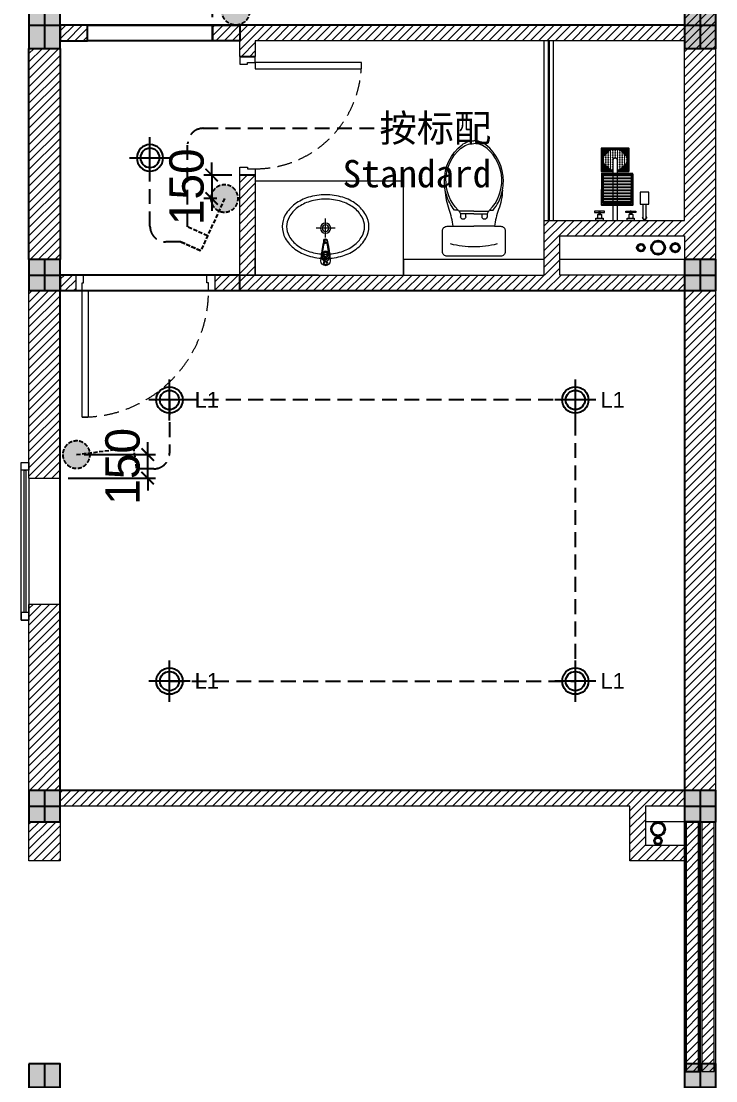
# Model space of a CAD drawing. Header units: inches. Extents: x -315689 to -186947, y -1261464 to -1173043.
# Drawn here: x -254502 to -250052, y -1218673 to -1211889 of the extents above; entities that cross this region are included whole.
import ezdxf

# ---------------------------------------------------------------- set-up
doc = ezdxf.new("R2010")
doc.units = ezdxf.units.IN
doc.header["$LTSCALE"] = 30
doc.header["$MEASUREMENT"] = 0
for name, pattern in [('DASH', [0.35, 0.25, -0.1]), ('HIDDEN', [9.525, 6.35, -3.175]), ('HIDDEN2', [4.7625, 3.175, -1.5875])]:
    doc.linetypes.add(name, pattern=pattern)
doc.layers.get('Defpoints').update_dxf_attribs({"color": 140, "lineweight": 0})
for name, color, linetype, lineweight in [('200mm Colum', 1, 'Continuous', 0), ('200mm Wall', 7, 'Continuous', 20), ('A-WALL', 7, 'Continuous', 0), ('A-WALL-4-20', 252, 'Continuous', 0), ('C-DOOR', 45, 'Continuous', 0), ('D-FURNITURES-COUNTER-CABINET', 40, 'Continuous', 0), ('E-FIXTURES-KITCHEN', 251, 'Continuous', 0), ('floor', 1, 'Continuous', 18), ('Symbol-Template', 251, 'Continuous', 0), ('TEXT2', 7, 'Continuous', 25)]:
    doc.layers.add(name, color=color, linetype=linetype, lineweight=lineweight)
for name, color, linetype in [('Ceiling', 4, 'Continuous'), ('L', 7, 'Continuous'), ('LIGHT', 6, 'Continuous'), ('WALL', 3, 'Continuous')]:
    doc.layers.add(name, color=color, linetype=linetype)
doc.layers.add('FF-开关回路', color=7, linetype='DASH', true_color=0xea0652)
doc.styles.add('Annotative', font='arial.ttf')
doc.styles.add('cordia.shx', font='cordia.shx')
doc.styles.get("Standard").update_dxf_attribs({"font": 'arial.ttf'})
doc.dimstyles.new('ISO 100', dxfattribs={"dimscale": 100, "dimtxt": 2.2, "dimasz": 0.8, "dimexe": 0.5, "dimexo": 0.5, "dimgap": 0.5, "dimtad": 1, "dimdec": 0, "dimzin": 0, "dimdsep": 46, "dimtxsty": 'cordia.shx', "dimblk": 'ARCHTICK', "dimcen": 0.09, "dimclrd": 6, "dimclre": 6, "dimclrt": 256, "dimadec": 0, "dimazin": 0, "dimtfac": 1, "dimtdec": 0, "dimtix": 1, "dimtmove": 2, "dimatfit": 3, "dimfxl": 1, "dimtolj": 1, "dimtzin": 0, "dimarcsym": 0})
pattern_1 = [(45, (21612.12, 5e-09), (-26.5165043, 26.5165043), [])]
pattern_2 = [(45, (21612.12, 35685.453), (-26.5165043, 26.5165043), [])]

# ---------------------------------------------------------------- blocks, each defined once
blk = doc.blocks.new('zhu3')
at = {"lineweight": 25}
blk.add_hatch(color=6, dxfattribs=at).paths.add_polyline_path([(699851.8, -95439.6), (699851.8, -95739.6), (700051.8, -95739.6), (700051.8, -95439.6)])
at = {"color": 6, "lineweight": 25}
for p, q in [((699951.8, -95439.6), (699951.8, -95739.6)), ((699851.8, -95589.6), (700051.8, -95589.6))]:
    blk.add_line(p, q, dxfattribs=at)
blk.add_lwpolyline([(699851.8, -95439.6), (699851.8, -95739.6), (700051.8, -95739.6), (700051.8, -95439.6), (699851.8, -95439.6)], dxfattribs=at)
blk = doc.blocks.new('zhu2')
at = {"lineweight": 25}
blk.add_hatch(color=5, dxfattribs=at).paths.add_polyline_path([(704694, -104492), (704694, -104792), (704894, -104792), (704894, -104492)])
at = {"color": 5, "lineweight": 25}
for p, q in [((704794, -104492), (704794, -104792)), ((704694, -104642), (704894, -104642))]:
    blk.add_line(p, q, dxfattribs=at)
blk.add_lwpolyline([(704694, -104492), (704694, -104792), (704894, -104792), (704894, -104492), (704694, -104492)], dxfattribs=at)
blk = doc.blocks.new('zhu1')
at = {"lineweight": 25}
blk.add_hatch(color=7, dxfattribs=at).paths.add_polyline_path([(703739, -104407), (703739, -104607), (703939, -104607), (703939, -104407)])
at = {"color": 7, "lineweight": 25}
for p, q in [((703839, -104407), (703839, -104607)), ((703739, -104507), (703939, -104507))]:
    blk.add_line(p, q, dxfattribs=at)
blk.add_lwpolyline([(703739, -104407), (703739, -104607), (703939, -104607), (703939, -104407), (703739, -104407)], dxfattribs=at)
blk = doc.blocks.new('jgzhuzjd')
at = {"color": 3, "lineweight": 25}
for name, p in [('zhu2', (-415512.5, 110653)), ('zhu1', (-414557.5, 108918)), ('zhu1', (-414557.5, 105518)), ('zhu3', (-410670.3, 94800.6))]:
    blk.add_blockref(name, p, dxfattribs=at)
blk = doc.blocks.new('200mm Column')
blk.add_point((0, 0))
at = {"color": 1, "linetype": 'ByBlock'}
blk.add_wipeout([(100, -100), (-100, -100), (-100, 100), (100, 100)], dxfattribs=at)
blk = doc.blocks.new('AR-Single-Wood-Door-81cm-100-Frame_Flat-A')
at = {"color": 0}
for points in [[(-445, 0), (-445, -100), (-405, -100), (-405, -50), (-395, -50), (-395, 0), (-405, 0), (-405, 0), (-445, 0)], [(445, 0), (445, -100), (405, -100), (405, -50), (395, -50), (395, 0), (405, 0), (405, 0), (445, 0)], [(-405, -100), (-365, -100), (-365, -910), (-405, -910)]]:
    blk.add_lwpolyline(points, close=True, dxfattribs=at)
at = {"color": 0, "linetype": 'HIDDEN', "ltscale": 0.5}
blk.add_arc((-405, -100), 810, 270, 0, dxfattribs=at)
blk = doc.blocks.new('AR-Single-Wood-Door-68cm-100-Frame_Flat-A')
at = {"color": 0}
for points in [[(-340, 100), (-300, 100), (-300, 780), (-340, 780)], [(-340, 50), (-340, 100), (-380, 100), (-380, 0), (-330, 0), (-330, 50)], [(340, 50), (340, 100), (380, 100), (380, 0), (330, 0), (330, 50)]]:
    blk.add_lwpolyline(points, close=True, dxfattribs=at)
at = {"color": 0, "linetype": 'HIDDEN', "ltscale": 0.5}
blk.add_arc((-340, 100), 680, 0, 90, dxfattribs=at)
blk = doc.blocks.new('AR-Toilet_Flat-A')
at = {"color": 0}
for p, q in [((-307.9, 94), (-291.2, 84.9)), ((-291.2, 52.3), (-291.2, 84.9)), ((-291.2, 84.9), (-273, 84.9)), ((-273, 52.3), (-291.2, 52.3)), ((-291.2, 0), (-291.2, 52.3)), ((-291.2, 0), (-291.2, -52.3)), ((-291.2, -52.3), (-291.2, -84.9)), ((-273, -52.3), (-291.2, -52.3)), ((-307.9, -94), (-291.2, -84.9)), ((-291.2, -84.9), (-273, -84.9))]:
    blk.add_line(p, q, dxfattribs=at)
for points in [[(-499.7, 188.9, 0.230343), (-733.7, 75.9, 0.16845), (-760, 0, 2.883082)], [(-314.7, 101, 0.434217), (-710.1, 84.9, 0.182634), (-741.1, 0, 2.693815)], [(-443.1, 183.3, 0.048023), (-499.7, 188.9, 0.16845)], [(-211.7, -171.7, 0.414214), (-183, -200.5), (-48.8, -200.5, 0.414214), (-20, -171.7), (-20, 0), (-20, 171.7, 0.414214), (-48.8, 200.5), (-183, 200.5, 0.414214), (-211.7, 171.7), (-211.7, 132.4, -0.052345), (-319.1, 158.3, 0.071131), (-443.1, 183.3, 0.160777)], [(-412.5, 175.6, 0.026594), (-443.1, 183.3, 0.16845)], [(-314.7, 123.6, 0.094048), (-412.5, 175.6, 0.16845)], [(-314.7, 101), (-314.7, 123.6, 0.416606)], [(-307.9, 94, 0.008985), (-314.7, 101, 0.182634)], [(-307.9, 0), (-307.9, 94, 0.008985)], [(-211.7, 132.4), (-211.7, 0, 0.414214)], [(-307.9, 0), (-307.9, -94, -0.444938)], [(-211.7, -132.4), (-211.7, 0, -0.414214)], [(-499.7, -188.9, -0.230343), (-733.7, -75.9, -0.16845), (-760, 0, -2.883082)], [(-314.7, -101, -0.434217), (-710.1, -84.9, -0.182634), (-741.1, 0, -2.693815)], [(-443.1, -183.3, 0.071131), (-319.1, -158.3, -0.052345), (-211.7, -132.4), (-211.7, -171.7, 0.414214)], [(-314.7, -123.6, -0.105447), (-425.4, -179.3, -0.16845)], [(-307.9, -94, -0.008985), (-314.7, -101, -0.182634)], [(-314.7, -101), (-314.7, -123.6, -0.416606)], [(-443.1, -183.3, -0.048023), (-499.7, -188.9, -0.16845)], [(-425.4, -179.3, -0.015301), (-443.1, -183.3, -0.16845)]]:
    blk.add_lwpolyline(points, format="xyb", dxfattribs=at)
for centre, radius, start, end in [((-667.7, -0.3), 588.3, 0.02796, 14.67123), ((-273, 68.6), 16.3, 270, 90), ((-273, -68.6), 16.3, 270, 90), ((-667.7, 0.3), 588.3, 345.32877, 359.97204)]:
    blk.add_arc(centre, radius, start, end, dxfattribs=at)
blk = doc.blocks.new('AR-Sink-Toilet_Flat-A')
at = {"color": 0}
for p, q in [((0, -239.1), (0, -360.9)), ((60.9, -300), (-60.9, -300))]:
    blk.add_line(p, q, dxfattribs=at)
for points in [[(12, -214.6), (14, -202.6, 0.090943), (16, -196.3), (22, -154.7), (27, -121.7), (30.2, -90.3, 0.413838), (0, -60.8, 0.413838), (-30.2, -90.3), (-27, -121.7), (-22, -154.7), (-16, -196.3, 0.090943), (-14, -202.6), (-12, -214.6, 0.482882)], [(-27, -121.7, -0.462811), (0, -90.7, -0.462811), (27, -121.7)], [(-22, -119.7, -0.414214), (0, -98.7, -0.685598)], [(-22, -119.7), (-12, -193.3, 0.389882), (0, -203.3, 1.391857)], [(22, -119.7, 0.414214), (0, -98.7, 0.685598)], [(22, -119.7), (12, -193.3, -0.389882), (0, -203.3, -1.391857)], [(14, -202.6, -0.245866), (0, -212.3, -0.245866), (-14, -202.6)], [(-12, -214.6), (-11, -222.1, 0.409667), (0, -232.1, 0.409667), (11, -222.1), (12, -214.6)], [(-12, -214.6, 0.389882), (0, -224.6, 0.230616), (9.3, -220.6, 0.146126), (12, -214.6)]]:
    blk.add_lwpolyline(points, format="xyb", dxfattribs=at)
for points in [[(0, -106.2, -0.073945), (109.6, -122.5, -0.084725), (196.2, -165.9, -0.106354), (257.9, -235.5, -0.12912), (277.5, -310, -0.12912), (257.9, -384.4, -0.106354), (196.2, -454, -0.084725), (109.6, -497.4, -0.073945), (0, -513.7, -0.073945), (-109.6, -497.4, -0.084725), (-196.2, -454, -0.106354), (-257.9, -384.4, -0.12912), (-277.5, -310, -0.12912), (-257.9, -235.5, -0.106354), (-196.2, -165.9, -0.084725), (-109.6, -122.5, -0.073945)], [(0, -134.1, -0.073945), (101.5, -149.2, -0.084725), (179.7, -188.4, -0.106354), (233.6, -249.2, -0.12912), (249.6, -310, -0.12912), (233.6, -370.7, -0.106354), (179.7, -431.5, -0.084725), (101.5, -470.7, -0.073945), (0, -485.8, -0.073945), (-101.5, -470.7, -0.084725), (-179.7, -431.5, -0.106354), (-233.6, -370.7, -0.12912), (-249.6, -310, -0.12912), (-233.6, -249.2, -0.106354), (-179.7, -188.4, -0.084725), (-101.5, -149.2, -0.073945)]]:
    blk.add_lwpolyline(points, format="xyb", close=True, dxfattribs=at)
for centre, radius in [((0, -76.2), 14.3), ((0, -76.2), 8.9), ((0, -132.7), 19), ((0, -132.7), 12), ((0, -300), 32.7), ((0, -300), 21.2)]:
    blk.add_circle(centre, radius, dxfattribs=at)
blk = doc.blocks.new('AR-Shower_Flat-A')
at = {"color": 0}
for p, q in [((-12.5, 0), (-12.5, -387.5)), ((12.5, -387.5), (12.5, 0)), ((-132.5, -49.7), (-105, -49.7)), ((-112.5, -37.7), (-112.5, -13.2)), ((-112.5, -37.7), (-87.5, -37.7)), ((-110.5, -39.7), (-110.5, -37.7)), ((-110.5, -39.7), (-89.5, -39.7)), ((-105, -49.7), (-105, -39.7)), ((-95, -49.7), (-95, -39.7)), ((-89.5, -39.7), (-89.5, -37.7)), ((-87.5, -37.7), (-87.5, -13.2)), ((87.5, -37.7), (87.5, -13.2)), ((112.5, -37.7), (87.5, -37.7)), ((89.5, -39.7), (89.5, -37.7)), ((110.5, -39.7), (89.5, -39.7)), ((95, -49.7), (95, -39.7)), ((105, -49.7), (105, -39.7)), ((132.5, -49.7), (105, -49.7)), ((110.5, -39.7), (110.5, -37.7)), ((112.5, -37.7), (112.5, -13.2)), ((178.9, -16.4), (178.9, -104.6)), ((197.8, -16.4), (197.8, -104.6))]:
    blk.add_line(p, q, dxfattribs=at)
at = {"color": 0, "ltscale": 0.4}
for p, q in [((-80, -372.8), (-29.7, -322.5)), ((-80, -367.2), (-35.3, -322.5)), ((-80, -357.8), (-44.7, -322.5)), ((-80, -352.2), (-50.3, -322.5)), ((-80, -342.8), (-59.7, -322.5)), ((-80, -337.2), (-65.3, -322.5)), ((80, -372.8), (29.7, -322.5)), ((80, -367.2), (35.3, -322.5)), ((80, -357.8), (44.7, -322.5)), ((80, -352.2), (50.3, -322.5)), ((80, -342.8), (59.7, -322.5)), ((80, -337.2), (65.3, -322.5)), ((-80, -402.2), (-29.7, -452.5)), ((80, -402.2), (29.7, -452.5)), ((-80, -407.8), (-35.3, -452.5)), ((-80, -417.2), (-44.7, -452.5)), ((-80, -422.8), (-50.3, -452.5)), ((-80, -432.2), (-59.7, -452.5)), ((-80, -437.8), (-65.3, -452.5)), ((80, -407.8), (35.3, -452.5)), ((80, -417.2), (44.7, -452.5)), ((80, -422.8), (50.3, -452.5)), ((80, -432.2), (59.7, -452.5)), ((80, -437.8), (65.3, -452.5))]:
    blk.add_line(p, q, dxfattribs=at)
at = {"color": 0}
for points in [[(-122.9, -13.2), (-77.1, -13.2), (-77.1, 0), (-122.9, 0)], [(77.1, -13.2), (122.9, -13.2), (122.9, 0), (77.1, 0)], [(216.3, -179.7), (159.7, -179.7), (159.7, -104.6), (216.3, -104.6)]]:
    blk.add_lwpolyline(points, close=True, dxfattribs=at)
for points in [[(-95, -49.7), (-67.5, -49.7), (-67.5, -59.7), (-132.5, -59.7), (-132.5, -49.7), (-105, -49.7)], [(95, -49.7), (67.5, -49.7), (67.5, -59.7), (132.5, -59.7), (132.5, -49.7), (105, -49.7)]]:
    blk.add_lwpolyline(points, dxfattribs=at)
blk.add_lwpolyline([(12.5, -312.5), (85, -312.5, -0.414214), (90, -317.5), (90, -457.5, -0.414214), (85, -462.5), (-85, -462.5, -0.414214), (-90, -457.5), (-90, -317.5, -0.414214), (-85, -312.5), (-12.5, -312.5)], format="xyb", dxfattribs=at)
at = {"color": 0, "ltscale": 0.4}
blk.add_lwpolyline([(12.5, -317.5), (80, -317.5, -0.414214), (85, -322.5), (85, -452.5, -0.414214), (80, -457.5), (-80, -457.5, -0.414214), (-85, -452.5), (-85, -322.5, -0.414214), (-80, -317.5), (-12.5, -317.5)], format="xyb", dxfattribs=at)
blk.add_lwpolyline([(12.5, -322.5), (80, -322.5), (80, -452.5), (-80, -452.5), (-80, -322.5), (-12.5, -322.5)], dxfattribs=at)
at = {"color": 0}
for centre in [(-100, -54.7), (100, -54.7)]:
    blk.add_circle(centre, 5, dxfattribs=at)
at = {"color": 0, "ltscale": 0.4}
for centre in [(-75, -327.5), (-60, -327.5), (-45, -327.5), (-30, -327.5), (-15, -327.5), (15, -327.5), (30, -327.5), (45, -327.5), (60, -327.5), (75, -327.5), (-75, -342.5), (-75, -357.5), (-75, -372.5), (-75, -387.5), (-75, -402.5), (-60, -342.5), (-60, -357.5), (-60, -372.5), (-60, -387.5), (-60, -402.5), (-45, -342.5), (-45, -357.5), (-45, -372.5), (-45, -387.5), (-45, -402.5), (-30, -342.5), (-30, -357.5), (-30, -372.5), (-30, -387.5), (-30, -402.5), (-15, -342.5), (-15, -357.5), (-15, -372.5), (-15, -387.5), (-15, -402.5), (0, -402.5), (15, -342.5), (15, -357.5), (15, -372.5), (15, -387.5), (15, -402.5), (30, -342.5), (30, -357.5), (30, -372.5), (30, -387.5), (30, -402.5), (45, -342.5), (45, -357.5), (45, -372.5), (45, -387.5), (45, -402.5), (60, -342.5), (60, -357.5), (60, -372.5), (60, -387.5), (60, -402.5), (75, -342.5), (75, -357.5), (75, -372.5), (75, -387.5), (75, -402.5), (-75, -417.5), (-75, -432.5), (-75, -447.5), (-60, -417.5), (-60, -432.5), (-60, -447.5), (-45, -417.5), (-45, -432.5), (-45, -447.5), (-30, -417.5), (-30, -432.5), (-30, -447.5), (-15, -417.5), (-15, -432.5), (-15, -447.5), (0, -417.5), (0, -432.5), (0, -447.5), (15, -417.5), (15, -432.5), (15, -447.5), (30, -417.5), (30, -432.5), (30, -447.5), (45, -417.5), (45, -432.5), (45, -447.5), (60, -417.5), (60, -432.5), (60, -447.5), (75, -417.5), (75, -432.5), (75, -447.5)]:
    blk.add_circle(centre, 2.5, dxfattribs=at)
at = {"color": 0}
for centre, radius, start, end in [((188.4, -15.8), 12.5, 319.32416, 221.30827), ((188.4, -15.8), 9.5, 356.29231, 183.93499), ((0, -387.5), 12.5, 180, 0)]:
    blk.add_arc(centre, radius, start, end, dxfattribs=at)
at = {"color": 0, "extrusion": (0, 0, -1)}
for start_param, end_param in [(-0.928631, 0), (3.141593, 4.070224)]:
    blk.add_ellipse((-100, -49.7), major_axis=(-5, 0), ratio=0.24875, start_param=start_param, end_param=end_param, dxfattribs=at)
at = {"color": 0}
for start_param, end_param in [(0, 0.928631), (2.212962, 3.141593)]:
    blk.add_ellipse((100, -49.7), major_axis=(-5, 0), ratio=0.24875, start_param=start_param, end_param=end_param, dxfattribs=at)
blk = doc.blocks.new('GL')
at = {"layer": 'A-WALL-4-20'}
h = blk.add_hatch(dxfattribs=at)
h.set_pattern_fill('ANSI31', color=253, scale=300)
h.set_pattern_definition(pattern_1)
h.paths.add_polyline_path([(-250051.9, -1178187.9), (-250251.9, -1178187.9), (-250251.9, -1178387.9), (-250151.9, -1178387.9), (-250151.9, -1182087.9), (-250251.9, -1182087.9), (-250251.9, -1182187.9), (-253101.9, -1182187.9), (-253101.9, -1182387.9), (-253001.9, -1182387.9), (-253001.9, -1182287.9), (-250251.9, -1182287.9), (-250251.9, -1182387.9), (-250051.9, -1182387.9)])
h.paths.add_polyline_path([(-250141.9, -1182087.9), (-250141.9, -1178387.9), (-250061.9, -1178387.9), (-250061.9, -1182087.9)], flags=16)
h.paths.add_polyline_path([(-253001.9, -1183147.9), (-253101.9, -1183147.9), (-253101.9, -1183787.9), (-253001.9, -1183787.9)])
h.paths.add_polyline_path([(-250251.9, -1183787.9), (-251051.9, -1183787.9), (-251051.9, -1183537.9), (-250251.9, -1183537.9), (-250251.9, -1183687.9), (-250051.9, -1183687.9), (-250051.9, -1182387.9), (-250251.9, -1182387.9), (-250251.9, -1183437.9), (-251151.9, -1183437.9), (-251151.9, -1183787.9), (-252596.9, -1183787.9), (-253001.9, -1183787.9), (-253101.9, -1183787.9), (-253101.9, -1183887.9), (-252541.9, -1183887.9), (-250251.9, -1183887.9)])
h.paths.add_polyline_path([(-254151.9, -1183787.9), (-254251.9, -1183787.9), (-254251.9, -1183887.9), (-254151.9, -1183887.9)])
h.paths.add_polyline_path([(-253101.9, -1183787.9), (-253261.9, -1183787.9), (-253261.9, -1183887.9), (-253101.9, -1183887.9)])
h = blk.add_hatch(dxfattribs=at)
h.set_pattern_fill('ANSI31', color=253, scale=300)
h.set_pattern_definition(pattern_1)
h.paths.add_polyline_path([(-254251.9, -1178487.9), (-254451.9, -1178487.9), (-254451.9, -1179877.9), (-254351.9, -1179877.9), (-254251.9, -1179877.9)])
h.paths.add_polyline_path([(-254251.9, -1180687.9), (-254351.9, -1180687.9), (-254451.9, -1180687.9), (-254451.9, -1182037.9), (-254251.9, -1182037.9)])
h.paths.add_polyline_path([(-254251.9, -1182337.9), (-254451.9, -1182337.9), (-254451.9, -1183687.9), (-254251.9, -1183687.9)])
h.paths.add_polyline_path([(-254076.9, -1182187.9), (-254251.9, -1182187.9), (-254251.9, -1182287.9), (-254076.9, -1182287.9)])
h.paths.add_polyline_path([(-253101.9, -1182187.9), (-253276.9, -1182187.9), (-253276.9, -1182287.9), (-253101.9, -1182287.9)])
h.paths.add_polyline_path([(-254251.9, -1183687.9), (-254451.9, -1183687.9), (-254451.9, -1185087.9), (-254251.9, -1185087.9)])
h.paths.add_polyline_path([(-254251.9, -1185897.9), (-254451.9, -1185897.9), (-254451.9, -1187087.9), (-254251.9, -1187087.9)])
h.paths.add_polyline_path([(-254251.9, -1187287.9), (-254451.9, -1187287.9), (-254451.9, -1187537.9), (-254251.9, -1187537.9)])
h.paths.add_polyline_path([(-250251.9, -1187087.9), (-254251.9, -1187087.9), (-254251.9, -1187187.9), (-250601.9, -1187187.9), (-250601.9, -1187537.9), (-250251.9, -1187537.9), (-250251.9, -1187437.9), (-250501.9, -1187437.9), (-250501.9, -1187187.9), (-250251.9, -1187187.9)])
h = blk.add_hatch(dxfattribs=at)
h.set_pattern_fill('ANSI31', color=253, scale=300)
h.set_pattern_definition(pattern_1)
h.paths.add_polyline_path([(-250051.9, -1183887.9), (-250251.9, -1183887.9), (-250251.9, -1187087.9), (-250051.9, -1187087.9)])
h = blk.add_hatch(dxfattribs=at)
h.set_pattern_fill('ANSI31', color=253, scale=300)
h.set_pattern_definition(pattern_2)
h.paths.add_polyline_path([(-250161.9, -1187287.9), (-250241.9, -1187287.9), (-250241.9, -1188887.9), (-250161.9, -1188887.9)])
h = blk.add_hatch(dxfattribs=at)
h.set_pattern_fill('ANSI31', color=253, scale=300)
h.set_pattern_definition(pattern_2)
h.paths.add_polyline_path([(-250061.9, -1187287.9), (-250141.9, -1187287.9), (-250141.9, -1188887.9), (-250061.9, -1188887.9)])
for p, q in [((-253101.9, -1182387.9), (-253001.9, -1182387.9)), ((-253001.9, -1183147.9), (-253101.9, -1183147.9))]:
    blk.add_line(p, q)
for points in [[(-254076.9, -1182187.9), (-254251.9, -1182187.9), (-254251.9, -1182287.9), (-254076.9, -1182287.9)], [(-254076.9, -1182187.9), (-253276.9, -1182187.9), (-253276.9, -1182287.9), (-254076.9, -1182287.9)], [(-253276.9, -1182187.9), (-253101.9, -1182187.9), (-253101.9, -1182287.9), (-253276.9, -1182287.9)]]:
    blk.add_lwpolyline(points, close=True)
for centre, radius in [((-250531.9, -1183612.9), 25), ((-250531.9, -1183612.9), 20), ((-250421.9, -1183612.9), 45), ((-250421.9, -1183612.9), 40), ((-250311.9, -1183612.9), 30), ((-250311.9, -1183612.9), 25), ((-250421.9, -1187335.4), 45), ((-250421.9, -1187335.4), 40), ((-250421.9, -1187410.4), 25), ((-250421.9, -1187410.4), 20)]:
    blk.add_circle(centre, radius)
at = {"layer": '200mm Wall'}
for p, q in [((-254451.9, -1185087.9), (-254251.9, -1185087.9)), ((-254251.9, -1185897.9), (-254451.9, -1185897.9))]:
    blk.add_line(p, q, dxfattribs=at)
for points in [[(-250051.9, -1183687.9), (-250051.9, -1183687.9), (-250051.9, -1177587.9)], [(-254451.9, -1182337.9), (-254451.9, -1180687.9)], [(-254251.9, -1182337.9), (-254251.9, -1180687.9)], [(-254451.9, -1185087.9), (-254451.9, -1183687.9)], [(-254251.9, -1185087.9), (-254251.9, -1183687.9)], [(-252596.9, -1183787.9), (-252596.9, -1183787.9), (-253001.9, -1183787.9), (-253001.9, -1183687.9)], [(-250151.9, -1194487.9), (-250251.9, -1194487.9), (-250251.9, -1187537.9), (-250601.9, -1187537.9), (-250601.9, -1187187.9), (-254251.9, -1187187.9), (-254251.9, -1187537.9), (-254451.9, -1187537.9), (-254451.9, -1187087.9), (-250251.9, -1187087.9), (-250251.9, -1183887.9), (-252541.9, -1183887.9), (-253101.9, -1183887.9), (-253101.9, -1183787.9), (-253001.9, -1183787.9)], [(-250051.9, -1187087.9), (-250051.9, -1187087.9), (-250051.9, -1183887.9)], [(-254451.9, -1187287.9), (-254451.9, -1185897.9)], [(-254251.9, -1187287.9), (-254251.9, -1185897.9)]]:
    blk.add_lwpolyline(points, dxfattribs=at)
blk.add_lwpolyline([(-250251.9, -1187437.9), (-250251.9, -1187187.9), (-250501.9, -1187187.9), (-250501.9, -1187437.9)], close=True, dxfattribs=at)
at = {"layer": 'A-WALL'}
for points in [[(-253101.9, -1182387.9), (-253101.9, -1182187.9), (-250251.9, -1182187.9), (-250251.9, -1177787.9), (-250851.9, -1177787.9), (-250851.9, -1177587.9), (-250151.9, -1177587.9)], [(-252596.9, -1183787.9), (-252596.9, -1183787.9), (-251151.9, -1183787.9), (-251151.9, -1183437.9), (-250251.9, -1183437.9), (-250251.9, -1182287.9), (-253001.9, -1182287.9), (-253001.9, -1182387.9)], [(-253001.9, -1183147.9), (-253001.9, -1183787.9), (-253101.9, -1183787.9), (-253101.9, -1183147.9)], [(-250151.9, -1194487.9), (-250051.9, -1194487.9), (-250051.9, -1187287.9)]]:
    blk.add_lwpolyline(points, dxfattribs=at)
blk.add_lwpolyline([(-250251.9, -1183787.9), (-251051.9, -1183787.9), (-251051.9, -1183537.9), (-250251.9, -1183537.9)], close=True, dxfattribs=at)
at = {"layer": 'C-DOOR'}
for points in [[(-254451.9, -1185087.9), (-254451.9, -1185997.9), (-254501.9, -1185997.9), (-254501.9, -1184987.9), (-254451.9, -1184987.9)], [(-254501.9, -1184987.9), (-254451.9, -1184987.9), (-254451.9, -1185037.9), (-254501.9, -1185037.9), (-254501.9, -1184987.9)], [(-254501.9, -1185997.9), (-254451.9, -1185997.9), (-254451.9, -1185947.9), (-254501.9, -1185947.9), (-254501.9, -1185997.9)]]:
    blk.add_lwpolyline(points, dxfattribs=at)
blk.add_lwpolyline([(-254471.9, -1185037.9), (-254471.9, -1185947.9), (-254481.9, -1185947.9), (-254481.9, -1185037.9)], close=True, dxfattribs=at)
at = {"layer": 'D-FURNITURES-COUNTER-CABINET', "ltscale": 0.5}
blk.add_lwpolyline([(-253001.9, -1183787.9), (-252051.9, -1183787.9), (-252051.9, -1183187.9), (-253001.9, -1183187.9)], close=True, dxfattribs=at)
at = {"layer": 'E-FIXTURES-KITCHEN'}
for p, q in [((-251151.9, -1183437.9), (-251151.9, -1182287.9)), ((-251091.9, -1183437.9), (-251091.9, -1182287.9))]:
    blk.add_line(p, q, dxfattribs=at)
at = {"layer": 'E-FIXTURES-KITCHEN', "color": 4}
blk.add_lwpolyline([(-251126.9, -1183437.9), (-251116.9, -1183437.9), (-251116.9, -1182287.9), (-251126.9, -1182287.9)], close=True, dxfattribs=at)
at = {"layer": 'E-FIXTURES-KITCHEN'}
for points in [[(-250251.9, -1183687.9), (-251051.9, -1183687.9)], [(-250251.9, -1187287.9), (-250501.9, -1187287.9)]]:
    blk.add_lwpolyline(points, dxfattribs=at)
at = {"layer": 'floor', "color": 253}
for points in [[(-250161.9, -1187287.9), (-250241.9, -1187287.9), (-250241.9, -1188887.9), (-250161.9, -1188887.9)], [(-250061.9, -1187287.9), (-250141.9, -1187287.9), (-250141.9, -1188887.9), (-250061.9, -1188887.9)]]:
    blk.add_lwpolyline(points, close=True, dxfattribs=at)
at = {"layer": 'Symbol-Template'}
blk.add_lwpolyline([(-252051.9, -1183787.9), (-251151.9, -1183787.9), (-251151.9, -1183687.9), (-252051.9, -1183687.9)], close=True, dxfattribs=at)
at = {"layer": 'WALL'}
blk.add_lwpolyline([(-250151.9, -1187287.9), (-250251.9, -1187287.9), (-250251.9, -1188887.9), (-250151.9, -1188887.9)], close=True, dxfattribs=at)
at = {"layer": '200mm Wall'}
blk.add_blockref('jgzhuzjd', (-539433.4, -1188198.9), dxfattribs=at)
at = {"layer": 'C-DOOR', "rotation": 270}
blk.add_blockref('AR-Single-Wood-Door-68cm-100-Frame_Flat-A', (-253101.9, -1182767.9), dxfattribs=at)
at = {"layer": 'C-DOOR'}
blk.add_blockref('AR-Single-Wood-Door-81cm-100-Frame_Flat-A', (-253706.9, -1183787.9), dxfattribs=at)
at = {"layer": 'E-FIXTURES-KITCHEN'}
for name, p, xscale, rotation in [('AR-Toilet_Flat-A', (-251601.9, -1183687.9), -1.000000000000001, 90), ('AR-Shower_Flat-A', (-250696.9, -1183437.9), -1, 180), ('AR-Sink-Toilet_Flat-A', (-252551.9, -1183787.9), -1, 180)]:
    blk.add_blockref(name, p, dxfattribs=dict(at, xscale=xscale, rotation=rotation))
at = {"layer": 'TEXT2', "color": 22, "true_color": 0xe02606, "insert": (-251490.4, -1182759.9), "char_height": 175, "attachment_point": 3, "style": 'Annotative'}
blk.add_mtext('{\\fSimSun|b0|i0|c134|p2;按标配\\fSimSun|b0|i0|c0|p2;\\PStandard}', dxfattribs=at)
at = {"layer": '200mm Colum', "xscale": -1}
for p in [(-254351.9, -1183787.9), (-254351.9, -1187187.9)]:
    blk.add_blockref('200mm Column', p, dxfattribs=at)
for points in [[(-254451.9, -1182337.9), (-254251.9, -1182337.9), (-254251.9, -1183687.9), (-254451.9, -1183687.9)], [(-253101.9, -1183787.9), (-254251.9, -1183787.9), (-254251.9, -1183887.9), (-253101.9, -1183887.9)]]:
    blk.add_lwpolyline(points, close=True)
at = {"layer": '200mm Wall'}
blk.add_blockref('jgzhuzjd', (-543633.4, -1188198.9), dxfattribs=at)
blk = doc.blocks.new('灯_圆形筒灯')
at = {"layer": 'L', "color": 1, "true_color": 0xf20602}
for p, q in [((0, -131.8), (0, 131.8)), ((131.8, 0), (-131.8, 0))]:
    blk.add_line(p, q, dxfattribs=at)
at = {"layer": 'L', "color": 2, "true_color": 0xfaf71e}
blk.add_circle((0, 0), 84.6, dxfattribs=at)
at = {"layer": 'LIGHT', "color": 6, "true_color": 0xf505f5}
blk.add_circle((0, 0), 61.5, dxfattribs=at)
at = {"layer": 'LIGHT', "insert": (161.6, 51.3), "char_height": 100, "attachment_point": 1}
blk.add_mtext_dynamic_manual_height_columns('L1', width=93.638, gutter_width=1, heights=[0], dxfattribs=at)
blk = doc.blocks.new('*U337')
h = blk.add_hatch(color=256)
h.dxf.hatch_style = 1
edge = h.paths.add_edge_path()
edge.add_arc((1.4, 28.5), 25, 0, 360)
at = {"color": 0}
blk.add_lwpolyline([(1.4, 28.5), (75.8, 102.9), (47.5, 131.2)], dxfattribs=at)
blk.add_circle((1.4, 28.5), 25, dxfattribs=at)
blk = doc.blocks.new('RETURE')
at = {"layer": 'floor'}
h = blk.add_hatch(dxfattribs=at)
h.set_pattern_fill('ANSI32', color=253, scale=2, angle=135)
h.set_pattern_definition([(180, (0, 0), (-4e-15, -19.05), []), (180, (-6.35, 6.35), (-4e-15, -19.05), [])])
h.paths.add_polyline_path([(106126, 14254), (106306, 14254), (106306, 14434), (106126, 14434)])
at = {"layer": 'Ceiling'}
blk.add_lwpolyline([(106116, 14244), (106316, 14244), (106316, 14444), (106116, 14444)], close=True, dxfattribs=at)
at = {"layer": 'floor', "color": 253}
blk.add_lwpolyline([(106126, 14254), (106306, 14254), (106306, 14434), (106126, 14434)], close=True, dxfattribs=at)
blk = doc.blocks.new('D-2')
at = {"layer": 'L', "color": 22, "true_color": 0xe02606}
for p, q in [((236.3, -110), (236.3, 136.8)), ((359.7, 13.4), (112.9, 13.4))]:
    blk.add_line(p, q, dxfattribs=at)
at = {"layer": 'L', "color": 40, "true_color": 0xf5ce0a}
blk.add_circle((236.3, 13.4), 79.2, dxfattribs=at)
at = {"layer": 'LIGHT', "color": 212, "true_color": 0xc91dc3}
blk.add_circle((236.3, 13.4), 57.6, dxfattribs=at)
blk = doc.blocks.new('*U338')
h = blk.add_hatch(color=256)
h.dxf.hatch_style = 1
edge = h.paths.add_edge_path()
edge.add_arc((1.4, 28.5), 25, 0, 360)
blk.add_line((54.6, 81.7), (26.3, 110))
at = {"color": 0}
blk.add_lwpolyline([(1.4, 28.5), (75.8, 102.9), (47.5, 131.2)], dxfattribs=at)
blk.add_lwpolyline([(47.5, 131.2), (75.8, 102.9)])
blk.add_circle((1.4, 28.5), 25, dxfattribs=at)
blk = doc.blocks.new('_ArchTick')
at = {"color": 0, "linetype": 'ByBlock', "const_width": 0.15}
blk.add_lwpolyline([(-0.5, -0.5), (0.5, 0.5)], dxfattribs=at)
blk = doc.blocks.new('*D435')
at = {"color": 6, "lineweight": -2, "transparency": 16777216}
for p, q in [((-253276.9, -1211864), (-253276.9, -1211557)), ((-253126.9, -1211776.5), (-253126.9, -1211557)), ((-253276.9, -1211607), (-253356.9, -1211607)), ((-253276.9, -1211607), (-253126.9, -1211607)), ((-253126.9, -1211607), (-253046.9, -1211607))]:
    blk.add_line(p, q, dxfattribs=at)
at = {"layer": 'Defpoints', "color": 0, "transparency": 16777216}
for p in [(-253126.9, -1211607), (-253126.9, -1211826.5), (-253276.9, -1211914)]:
    blk.add_point(p, dxfattribs=at)
at = {"color": 6, "lineweight": -2, "transparency": 16777216, "xscale": 80, "yscale": 80, "zscale": 80}
blk.add_blockref('_ArchTick', (-253276.9, -1211607), dxfattribs=at)
at = {"color": 6, "lineweight": -2, "transparency": 16777216, "xscale": 80, "yscale": 80, "zscale": 80, "rotation": 180}
blk.add_blockref('_ArchTick', (-253126.9, -1211607), dxfattribs=at)
at = {"transparency": 16777216, "insert": (-253201.9, -1211447), "char_height": 220, "attachment_point": 5, "style": 'cordia.shx'}
blk.add_mtext('\\A1;150', dxfattribs=at)
blk = doc.blocks.new('*D436')
at = {"color": 6, "lineweight": -2, "transparency": 16777216}
for p, q in [((-253281.4, -1212874), (-253281.4, -1212794)), ((-253151.9, -1212874), (-253331.4, -1212874)), ((-253281.4, -1212874), (-253281.4, -1213024)), ((-253249.5, -1213024), (-253331.4, -1213024)), ((-253281.4, -1213024), (-253281.4, -1213104))]:
    blk.add_line(p, q, dxfattribs=at)
at = {"layer": 'Defpoints', "color": 0, "transparency": 16777216}
for p in [(-253101.9, -1212874), (-253281.4, -1213024), (-253199.5, -1213024)]:
    blk.add_point(p, dxfattribs=at)
at = {"color": 6, "lineweight": -2, "transparency": 16777216, "xscale": 80, "yscale": 80, "zscale": 80}
for p, rotation in [((-253281.4, -1212874), 270), ((-253281.4, -1213024), 90)]:
    blk.add_blockref('_ArchTick', p, dxfattribs=dict(at, rotation=rotation))
at = {"transparency": 16777216, "insert": (-253441.4, -1212949), "char_height": 220, "attachment_point": 5, "rotation": 90, "style": 'cordia.shx'}
blk.add_mtext('\\A1;150', dxfattribs=at)
blk = doc.blocks.new('*D437')
at = {"color": 6, "lineweight": -2, "transparency": 16777216}
for p, q in [((-253691.6, -1214664), (-253691.6, -1214584)), ((-254097.9, -1214664), (-253641.6, -1214664)), ((-253691.6, -1214814), (-253691.6, -1214664)), ((-254201.9, -1214814), (-253641.6, -1214814)), ((-253691.6, -1214814), (-253691.6, -1214894))]:
    blk.add_line(p, q, dxfattribs=at)
at = {"layer": 'Defpoints', "color": 0, "transparency": 16777216}
for p in [(-254147.9, -1214664), (-253691.6, -1214664), (-254251.9, -1214814)]:
    blk.add_point(p, dxfattribs=at)
at = {"color": 6, "lineweight": -2, "transparency": 16777216, "xscale": 80, "yscale": 80, "zscale": 80}
for p, rotation in [((-253691.6, -1214664), 270), ((-253691.6, -1214814), 90)]:
    blk.add_blockref('_ArchTick', p, dxfattribs=dict(at, rotation=rotation))
at = {"transparency": 16777216, "insert": (-253851.6, -1214739), "char_height": 220, "attachment_point": 5, "rotation": 90, "style": 'cordia.shx'}
blk.add_mtext('\\A1;150', dxfattribs=at)

msp = doc.modelspace()

# ---------------------------------------------------------------- block references
msp.add_blockref('GL', (0, -29726.1))

# ---------------------------------------------------------------- next in the draw order: linework, layer by layer
for points in [[(-254251.9, -1208114), (-250251.9, -1208114), (-250251.9, -1211914), (-254251.9, -1211914)], [(-254251.9, -1213614), (-250251.9, -1213614), (-250251.9, -1216814), (-254251.9, -1216814)], [(-254251.9, -1213614), (-250251.9, -1213614), (-250251.9, -1216814), (-254251.9, -1216814)], [(-254251.9, -1213614), (-250251.9, -1213614), (-250251.9, -1216814), (-254251.9, -1216814)]]:
    msp.add_lwpolyline(points, close=True)
at = {"layer": 'FF-开关回路', "color": 22, "linetype": 'HIDDEN2', "true_color": 0xe02606}
for points in [[(-253435.6, -1213206), (-253435.6, -1212674.9, -0.414214), (-253335.6, -1212574.9), (-252157.2, -1212574.9)], [(-253479, -1213301.6), (-253576.9, -1213301.6, -0.414214), (-253676.9, -1213201.6), (-253676.9, -1212764)], [(-253551.9, -1216114), (-250951.9, -1216114), (-250951.9, -1214314), (-253551.9, -1214314), (-253551.9, -1214654.7, -0.414214), (-253651.9, -1214754.7), (-253764.6, -1214754.7)]]:
    msp.add_lwpolyline(points, format="xyb", dxfattribs=at)

# ---------------------------------------------------------------- next in the draw order: block references
at = {"layer": 'Ceiling', "rotation": 179.4554836738199}
msp.add_blockref('RETURE', (-144336, -1199630.8), dxfattribs=at)
at = {"layer": 'FF-开关回路'}
for name, p, xscale, yscale, zscale, rotation in [('*U337', (-253128.8, -1211926.5), 3.5, 3.5, 3.5, 1.717221290615497), ('*U338', (-253107.8, -1212984.2), -3.499999999999999, 3.5, 3.5, 110.6295321492999), ('*U337', (-254230.1, -1214607.1), -3.499999999999996, 3.499999999999997, 3.499999999999997, 232.4969543084234)]:
    msp.add_blockref(name, p, dxfattribs=dict(at, xscale=xscale, yscale=yscale, zscale=zscale, rotation=rotation))
at = {"layer": 'LIGHT', "xscale": -1.068037974691833, "yscale": 1.068037974691833, "zscale": 1.068037974691833}
msp.add_blockref('D-2', (-253424.5, -1212778.3), dxfattribs=at)
at = {"layer": 'LIGHT'}
for p in [(-253551.9, -1214314), (-250951.9, -1214314), (-253551.9, -1216114), (-250951.9, -1216114)]:
    msp.add_blockref('灯_圆形筒灯', p, dxfattribs=at)

# ---------------------------------------------------------------- next in the draw order: dimensions: what is measured, and where the dimension line sits
dim = msp.add_linear_dim(base=(-253126.9, -1211607), p1=(-253276.9, -1211914), p2=(-253126.9, -1211826.5), dimstyle='ISO 100')
dim.commit()
dim.dimension.update_dxf_attribs({"geometry": '*D435', "text_midpoint": (-253201.9, -1211447)})
for base, p1, p2, picture, middle in [((-253281.4, -1213024), (-253101.9, -1212874), (-253199.5, -1213024), '*D436', (-253441.4, -1212949)), ((-253691.6, -1214664), (-254251.9, -1214814), (-254147.9, -1214664), '*D437', (-253851.6, -1214739))]:
    dim = msp.add_linear_dim(base=base, p1=p1, p2=p2, angle=90, dimstyle='ISO 100')
    dim.commit()
    dim.dimension.update_dxf_attribs({"geometry": picture, "text_midpoint": middle})

doc.saveas('drawing.dxf')
